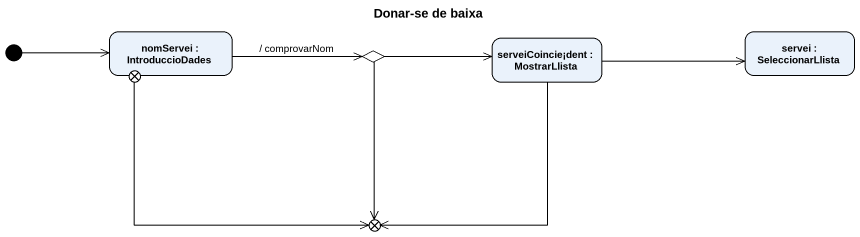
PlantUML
@startuml
title Donar-se de baixa
hide empty description
state "nomServei : IntroduccioDades" as nomServei
state choice1 <<choice>>
state "serveiCoincie¡dent : MostrarLlista" as serveiCoincie_dent
state "servei : SeleccionarLlista" as servei
state exit1 <<choice>>
state exit2 <<choice>>
[*] -right-> nomServei
nomServei -right-> choice1 : / comprovarNom
choice1 -right-> serveiCoincie_dent
choice1 --> exit2
serveiCoincie_dent -right-> servei
serveiCoincie_dent --> exit2
exit1 --> exit2
@enduml
